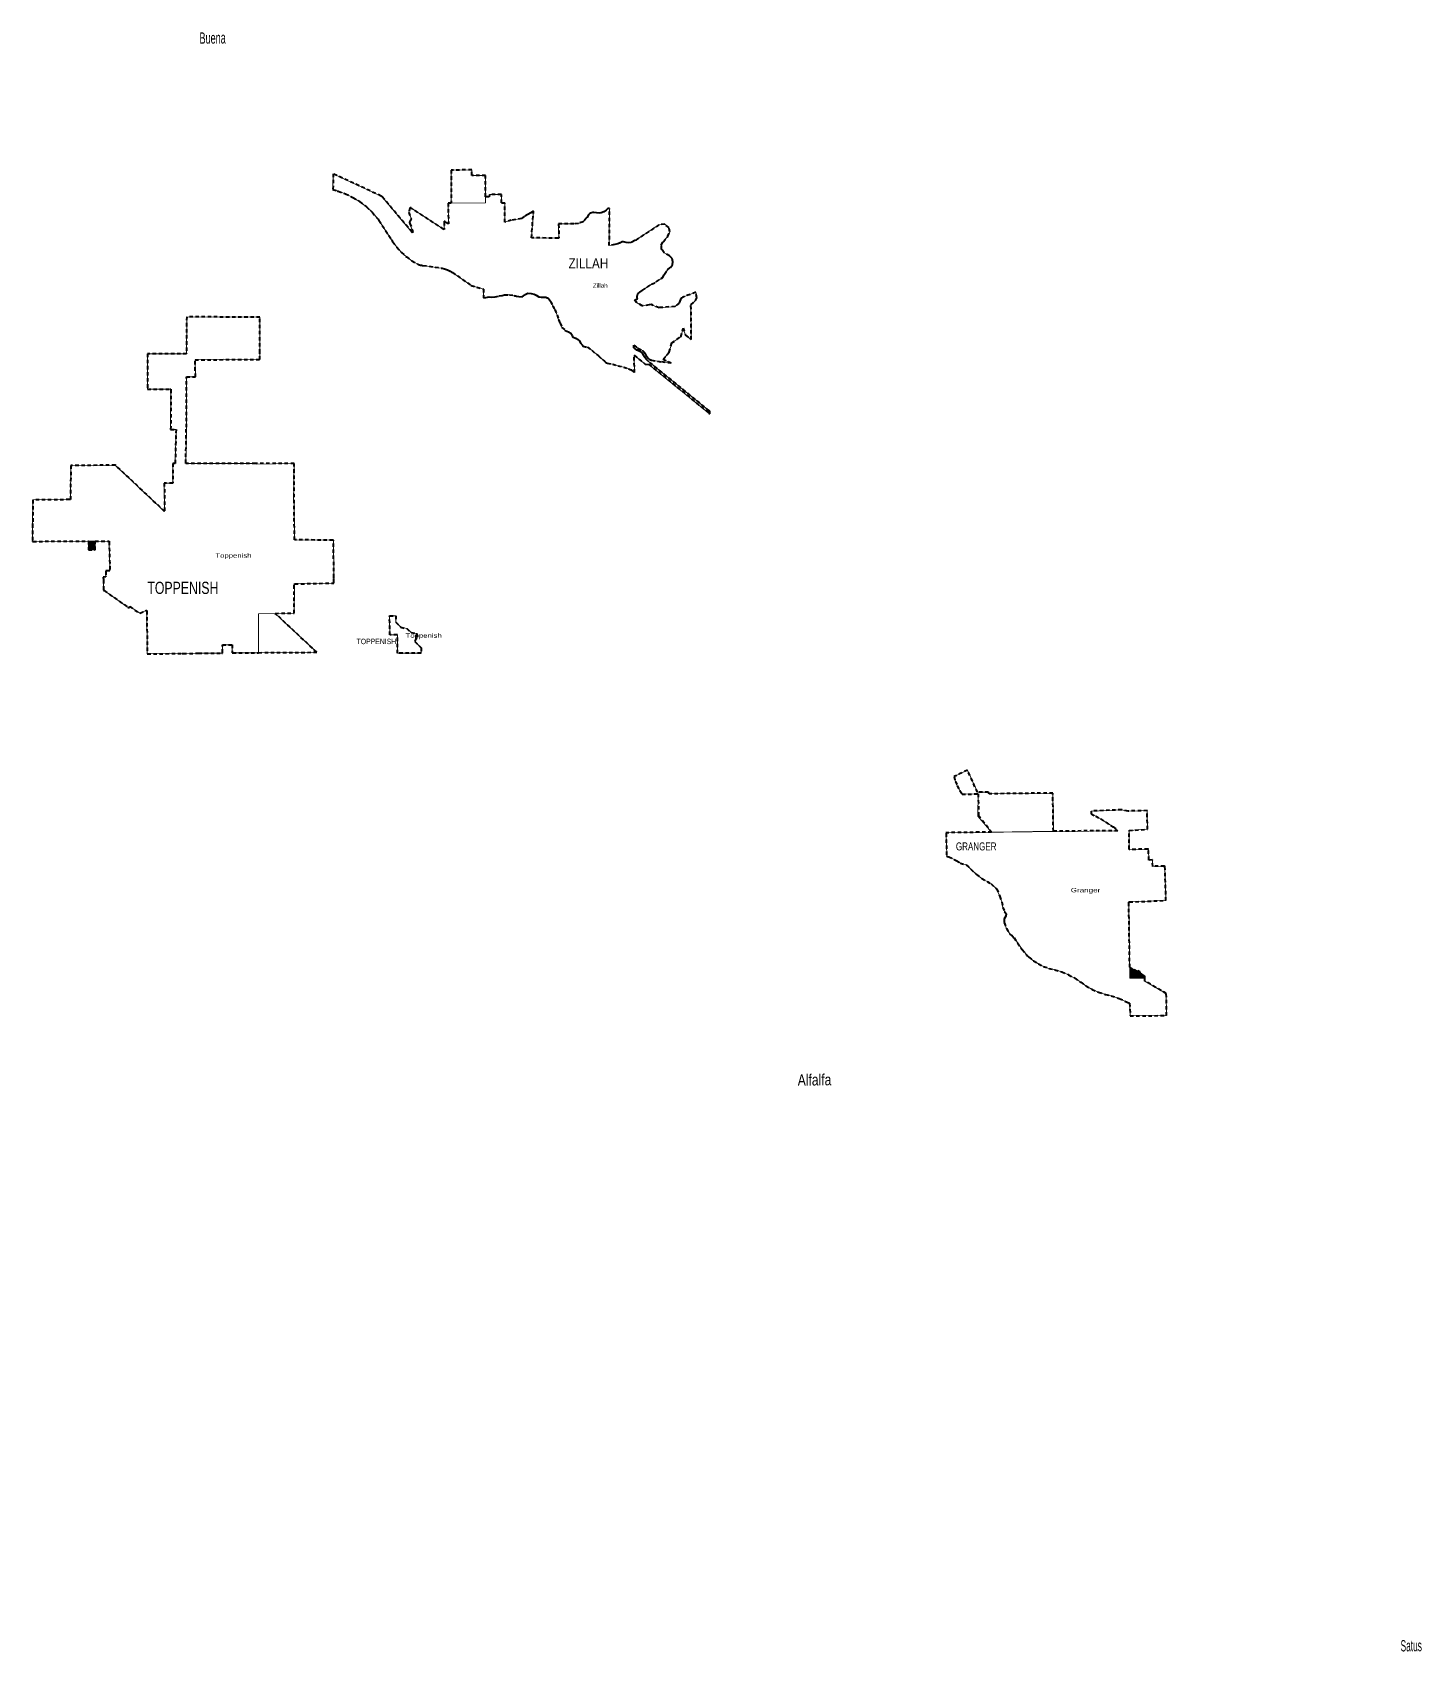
# Model space of a CAD drawing. Header units: feet. Extents: x -903180 to 1023491, y -707744 to 564635.
# Drawn here: x 168418 to 217567, y -449387 to -392093 of the extents above; entities that cross this region are included whole.
import ezdxf
from ezdxf.enums import TextEntityAlignment as Align

# ---------------------------------------------------------------- set-up
doc = ezdxf.new("R2010")
doc.units = ezdxf.units.FT
doc.header["$LTSCALE"] = 80
doc.linetypes.add('SHORT_DASHED', pattern=[2.7, 1.5, -1.2])
doc.layers.add('13', color=7, linetype='SHORT_DASHED', lineweight=40)
doc.layers.add('58', color=7, linetype='Continuous', lineweight=13)
for name, color, linetype in [('14', 7, 'Continuous'), ('16', 7, 'Continuous'), ('36', 7, 'Continuous')]:
    doc.layers.add(name, color=color, linetype=linetype)

msp = doc.modelspace()

# ---------------------------------------------------------------- hatches: boundary and pattern name
at = {"layer": '58'}
for points in [[(170398.37, -410405.69), (170400.67, -410095.26), (170640.68, -410094.31), (170638.38, -410404.35)], [(207240.52, -425169.38), (207499.08, -425318.15), (207573.28, -425295.16), (207625.63, -425382.12), (207775.74, -425481.68), (207772.61, -425563.32), (207249.47, -425559.75)]]:
    msp.add_hatch(color=256, dxfattribs=at).paths.add_polyline_path(points)

# ---------------------------------------------------------------- linework, layer by layer
at = {"layer": '13'}
for p, q in [((184453.35, -397907.74), (184453.11, -397153.12)), ((179754.81, -397931.08), (180003.56, -398084.76)), ((184581.95, -397908.89), (184453.35, -397907.74)), ((185012.64, -398127.86), (185135.59, -398125.01)), ((185137.1, -398805.61), (185135.59, -398125.01)), ((189777.22, -399440.39), (189773.41, -399444.16)), ((189716.42, -404132.95), (189710.13, -403519.29)), ((191022.28, -403796.88), (190648.01, -403748.85)), ((191022.28, -403796.88), (190728.25, -403665.97)), ((170928.31, -411455.01), (170929.43, -411475.01))]:
    msp.add_line(p, q, dxfattribs=at)
for points in [[(184453.11, -397153.12), (183961.87, -397153.12), (183962.45, -396955.37), (183236.01, -396968.85), (183238.58, -398131.34), (183127.54, -398132.52), (183136.63, -398845.48), (183136.91, -398868.09), (183112.72, -398853.03), (183011.33, -398789.94), (182991.33, -398777.49), (182991.33, -398801.91), (182991.33, -399047.08), (182991.33, -399072.11), (182963.59, -399054.08), (181803.31, -398300.13), (181782.34, -398286.5), (181776.81, -398307.13), (181735.18, -398462.5), (181824.36, -398707.52), (181765.11, -398810.14), (181760.11, -398818.81), (181771.51, -398850.14), (181868.44, -399116.45), (181875.85, -399136.81), (181869.96, -399156.45), (181868.23, -399162.2), (181862.36, -399181.76), (181845.95, -399162.2), (180794.15, -397908.72), (180782.53, -397894.87), (180757.37, -397883.2), (179056.2, -397094.01), (179052.82, -397654.44), (179196.1, -397699.36), (179215.94, -397705.58), (179236.1, -397712.8), (179491.36, -397804.24), (179754.81, -397931.08)], [(180003.56, -398084.76), (180234.89, -398263.61), (180446.25, -398465.65), (180635.33, -398688.68), (180646.08, -398703.02), (180663.39, -398726.12), (180674.41, -398743.02), (181122.08, -399429.78), (181135.51, -399450.37), (181147.77, -399469.78), (181168.21, -399502.11), (181310.23, -399697.34), (181471.88, -399876.65), (181651.39, -400038.08), (181846.79, -400179.87), (182028.52, -400284.65), (182064.31, -400305.28), (182068.52, -400306.7), (182072.45, -400308.02), (182143.79, -400326.55), (182196.68, -400334.5), (182206.16, -400335.93), (182236.68, -400340.27), (182877.63, -400431.4), (182904.36, -400435.2), (182917.63, -400438.34), (183003.5, -400458.67), (183105.89, -400494.58), (183203.96, -400540.99), (183237.62, -400560.45), (183260.3, -400573.56), (183277.62, -400585.68), (183938.34, -401048.12), (184380.97, -401176.02), (184375.08, -401483.34), (184460.48, -401474.63), (184572.47, -401452.65), (184675.04, -401466.94), (184791.11, -401448.9), (184935.02, -401416.35), (185041.07, -401398.47), (185114.98, -401379.15), (185297.54, -401378.03), (185467.6, -401401.51), (185487.6, -401409.9), (185507.6, -401416.27), (185543.39, -401427.68), (185625.92, -401432.79), (185742.53, -401446.59), (185847.38, -401366.35), (185950.89, -401322.24), (186067.43, -401332.04), (186174.13, -401352.07), (186245.18, -401396.85), (186336.39, -401447.26), (186422.84, -401457.64), (186519.18, -401459.8), (186585.48, -401464.55), (186635.78, -401482.33), (186651.41, -401487.85), (186672, -401513.24), (186752.06, -401611.98), (186828.89, -401767.18), (186895.35, -401902.49), (186984.81, -402093.59), (187025.66, -402257.42), (187083.96, -402384.84), (187150.59, -402530.18), (187268.73, -402636.51), (187383.9, -402684.7), (187462.96, -402733.51), (187516.35, -402806.84), (187523.33, -402864.92), (187642.51, -402913.04), (187723.51, -402957.8), (187764.3, -402997.24), (187828.35, -403108.51), (187840.23, -403124.46), (187853.06, -403141.68), (187875.13, -403163.51), (187905, -403193.05), (188055, -403235.05), (188217, -403351.05), (188445, -403539.05), (188655, -403731.05), (188700.69, -403769.56), (188723.22, -403788.54), (188740.69, -403791.18), (188752.65, -403792.98), (188949.92, -403831.74), (189127.46, -403890.91), (189338.87, -403935.45), (189504.38, -403994.83), (189605.41, -404037.25), (189716.42, -404132.95)], [(185012.64, -398127.86), (185009.53, -397827.88), (184584.53, -397828.93), (184581.95, -397908.89)], [(189773.41, -399444.16), (189736.03, -399459.89), (189614.1, -399518.58), (189599.56, -399526.34), (189493.8, -399542.77), (189421.36, -399528.98), (189330.46, -399500.76), (189277.8, -399503.84), (189245.29, -399515.67), (189209, -399541.31), (189125.03, -399573.66), (189028.11, -399601.75), (188827.61, -399633.39), (188839.92, -398346.06), (188840.14, -398322.7), (188820.11, -398323.26), (188776.98, -398324.47), (188722.81, -398384.35), (188632.38, -398448.26), (188542.66, -398478.12), (188472.9, -398485.85), (188377.36, -398474.84), (188285.16, -398466.05), (188271.25, -398465.35), (188245.16, -398471.44), (188163.7, -398490.43), (188140.55, -398502.33), (188097.08, -398551.19), (188015.45, -398672.65), (187902.54, -398794.38), (187738.8, -398855.96), (187581.08, -398864.89), (187056.44, -398870.16), (187036.44, -398870.36), (187036.62, -398890.91), (187040.73, -399353.24), (187040.92, -399374.17), (187020.91, -399373.96), (186071.78, -399364.25), (186149.02, -398419.98), (186051.71, -398475.68), (185946.33, -398533.67), (185815.18, -398610.16), (185717.97, -398676.03), (185510, -398717.71), (185361.93, -398742.32), (185137.1, -398805.61)], [(190728.25, -403665.97), (190945, -403406.05), (191038, -403083.05), (191355, -402864.05), (191446, -402554.05), (191522, -402801.05), (191729, -402962.05), (191718, -401730.05), (191882, -401577.05), (191921, -401486.05), (191890.34, -401289.26), (191490.36, -401436.46), (191425.89, -401458.89), (191392.4, -401487.54), (191352.22, -401549.53), (191299.52, -401673.56), (191154.37, -401789.15), (190588.55, -401833.72), (190383.51, -401758.15), (190318.14, -401721.85), (190240.9, -401732.53), (189992.11, -401771.73), (189795.29, -401647.01), (189734.15, -401558.75), (189820.9, -401517.94), (189817, -401476.05), (189817, -401428.05), (189827, -401385.05), (189853, -401336.05), (189907, -401282.05), (189991.08, -401225.62), (190326.7, -401006.35), (190491.7, -400922.13), (190720.71, -400761.2), (190780.28, -400644.02), (190885.57, -400489.07), (190987.6, -400410.96), (191059.76, -400313.3), (191074.12, -400212.57), (191046.2, -400082.89), (190952.37, -400000.13), (190769.25, -399887.98), (190678.68, -399770.19), (190667.43, -399625.66), (190735.36, -399499.16), (190898.79, -399307.12), (190971.33, -399147.93), (190935.2, -399002.25), (190787.11, -398878.38), (190585.43, -398907.82), (189817.22, -399406.72), (189799.74, -399418.07), (189777.22, -399440.39)], [(177675.48, -407347.23), (176318.61, -407347.9), (173864.88, -407348.82), (173844.87, -407348.83), (173845.19, -407327.96), (173864.53, -406066.3), (173869.73, -404281.17), (174184.22, -404280.59), (174178.28, -403678.63), (176462.59, -403665.49), (176463.18, -403464.96), (176463.3, -403424.96), (176466.96, -402168.65), (173875.91, -402159.89), (173872.12, -403461.78), (172490.46, -403464.38), (172486.8, -404715.09), (173294.14, -404713.57), (173318.51, -404713.52), (173318.39, -404733.53), (173309.29, -406141.47), (173500.51, -406142.51), (173470.89, -407328.06), (173470.36, -407349.45), (173450.39, -407349.5), (173380.85, -407349.69), (173382.87, -408041.33), (173083.88, -408038.45), (173096.67, -409041.44), (171351.82, -407404.09), (169781.16, -407421.1), (169760.62, -408605.42), (169760.28, -408625.37), (169735.23, -408625.61), (168431.32, -408638.23), (168427.48, -409467.97), (168426.05, -409487.97), (168425.78, -409507.97), (168418.03, -410083.12), (168417.76, -410103.13), (168437.76, -410103.06), (170400.67, -410095.26), (170398.37, -410405.69), (170638.38, -410404.35), (170640.68, -410094.31), (171131.54, -410094.94), (171132.08, -410114.95), (171159.88, -411141), (171035.72, -411141.59), (171016.41, -411141.68), (171016.2, -411161.68), (171014.22, -411343.26), (171014.01, -411363.24), (170992.02, -411363.48), (170943.99, -411364.01), (170925.85, -411364.21), (170926.39, -411384.23), (170927.77, -411435.01), (170928.31, -411455.01)], [(192382.98, -405589.45), (192383.85, -405569.05), (192385, -405542.05), (192385, -405518.05), (192385, -405494.54), (192365, -405478.32), (190203.04, -403724.91), (190192.56, -403716.41), (190164.95, -403688.69), (190131.66, -403655.27), (190128.49, -403651.75), (190096.87, -403612.33), (190069.55, -403569.82), (190046.82, -403524.69), (190042.48, -403514.79), (190029.77, -403490.76), (190014.62, -403468.19), (189997.19, -403447.33), (189977.67, -403428.4), (189956.29, -403411.62), (189933.27, -403397.16), (189903.69, -403380.5), (189804, -403333.05), (189701.07, -403252.4), (189698.18, -403155.67), (189843.01, -403271.75), (189999.02, -403352.2), (190024.05, -403370.47), (190064.44, -403409.05), (190087.65, -403443.87), (190113.49, -403491), (190137.33, -403537.37), (190163.12, -403576.64), (190207.76, -403621.29), (190236.32, -403652.23), (190264.23, -403670.85), (190280.43, -403677.24), (190299.01, -403683.17), (190320.43, -403687.2), (190648.01, -403748.85)], [(189710.13, -403519.29), (190100.98, -403835.88), (190227.72, -403841.49)], [(190227.72, -403841.49), (192363, -405573.25), (192382.98, -405589.45)], [(172484, -414083.04), (173714.57, -414070.66), (173734.57, -414070.46), (173754.57, -414068.81), (174295.68, -414063.14), (175120.38, -414054.53), (175148.9, -414054.23), (175148.68, -414034.32), (175145.79, -413764.95), (175488.72, -413763.72), (175489.4, -414030.68), (175489.45, -414050.67), (175508.73, -414050.47), (176419.85, -414040.95), (178479.83, -414027.17), (177010.44, -412650.42), (177679.53, -412640.68), (177685.14, -411626.45), (177685.25, -411606.41), (177703.14, -411606.07), (179058.5, -411580.19), (179078.5, -411579.81), (179078.52, -411559.91), (179078.65, -411414.55), (179078.31, -411394.55), (179078.25, -411374.55), (179074.43, -410081.48), (179074.37, -410060.88), (179054.37, -410060.7), (177687.26, -410048.45), (177675.48, -407347.23)], [(170929.43, -411475.01), (170937.97, -411811.49), (170938.44, -411829.89), (170958.48, -411844.03), (171808.25, -412443.39), (171827.96, -412457.29), (171844.9, -412436.94), (171864.78, -412413.06), (172222.04, -412647.21), (172441.73, -412553.3), (172462.28, -412544.52), (172462.56, -412564.75), (172484, -414083.04)], [(204537.78, -420359.03), (204520.62, -419009.11), (202271.56, -419034.78), (202244.68, -418975.08), (201851.88, -418979.56), (201499.19, -418196.22), (201028.53, -418420.09), (201072.42, -418600.11), (201136.27, -418752.61), (201231.15, -418920.48), (201310.49, -419045.75), (201880.79, -419039.24), (201890.4, -419795.3), (202353.21, -420390.73), (200759.05, -420411.51), (200739.97, -420411.74), (200740.56, -420431.75), (200764.32, -421229.88), (200764.92, -421249.93), (200784.58, -421252.89), (200835.64, -421260.56), (201103.88, -421391.86), (201251.18, -421483.56), (201454.75, -421552.89), (201820.42, -421886.66), (202006.16, -422026.41), (202335.03, -422219.7), (202533.05, -422409.62), (202644.78, -422664.28), (202712, -422860.88), (202749.04, -423059.64), (202814.02, -423199.99), (202864.65, -423278.11), (202860.99, -423368.56), (202802.98, -423457.27), (202797.5, -423593.94), (202880.86, -423800.51), (203014.58, -424016.88), (203042.86, -424040.86), (203064.98, -424036.73), (203147.88, -424130.76), (203433.38, -424549.34), (203570.88, -424705.4), (203581.55, -424721.56), (203593.2, -424739.2), (203614.76, -424759.24), (203674.7, -424814.95), (203835.3, -424941.98), (204008.3, -425051.53), (204191.8, -425142.39), (204383.79, -425213.58), (204582.17, -425264.31), (204587.94, -425265.69), (204833.56, -425338.69), (205070.2, -425436.96), (205295.27, -425559.42), (205506.31, -425704.75), (205685.89, -425831.16), (205906.69, -425956.34), (206139.37, -426057.75), (206381.37, -426134.28), (206584.85, -426182.28), (206872.11, -426277.54), (207147.85, -426402.31)], [(207147.85, -426402.31), (207237.75, -426441.59), (207254.17, -426895.82), (208541.57, -426879.81), (208534.56, -426100.61), (207774.42, -425660.74), (207772.61, -425563.32), (207775.74, -425481.68), (207668.72, -425415.66), (207625.63, -425382.12), (207573.28, -425295.16), (207499.08, -425318.15), (207240.52, -425169.38), (207206.12, -422884.55), (207205.78, -422863.05), (207225.8, -422862.23), (208523.19, -422808.8), (208486.33, -421609.46), (208485.7, -421588.86), (208465.72, -421589.53), (208054.65, -421603.27), (208044.11, -421373.02), (207919.19, -421377.98), (207899.68, -421001.33), (207882.65, -420990.66), (207242.45, -421006.74), (207223.02, -421007.23), (207222.56, -420987.24), (207215.93, -420354.71), (207215.89, -420334.48), (207866.87, -420289.2), (207857, -419629.07), (207185.9, -419645.89), (206954.46, -419600.91), (205877, -419643.75), (205878.46, -419741.38), (206036.86, -419828.74), (206207.66, -419922.92), (206650.66, -420204.93), (206819.74, -420339.33), (204537.78, -420359.03)]]:
    msp.add_lwpolyline(points, dxfattribs=at)
msp.add_lwpolyline([(181331.4, -414060.92), (181329.93, -413413.92), (181058.92, -413414.98), (181057.4, -412741.97), (181275.41, -412741.13), (181275.9, -412960.13), (181451.53, -413139.53), (181660.2, -413190.61), (181821.54, -413329.16), (182014.42, -413362.6), (182013.22, -413524.6), (181944.77, -413643.37), (182166.96, -413870.32), (182167.39, -414057.69)], close=True, dxfattribs=at)
at = {"layer": '58'}
for points in [[(183238.58, -398131.34), (183236.01, -396968.85), (183962.45, -396955.37), (183961.87, -397153.12), (184453.11, -397153.12), (184453.35, -397907.74), (184453.42, -398118.38)], [(170398.37, -410405.69), (170400.67, -410095.26), (170640.68, -410094.31), (170638.38, -410404.35)], [(176411.83, -412660.97), (177010.44, -412650.42), (178479.83, -414027.17), (176419.85, -414040.95)], [(182166.96, -413870.32), (182167.39, -414057.69), (181331.4, -414060.92), (181329.93, -413413.92), (181058.92, -413414.98), (181057.4, -412741.97), (181275.41, -412741.13), (181275.9, -412960.13), (181451.53, -413139.53), (181660.2, -413190.61), (181821.54, -413329.16), (182014.42, -413362.6), (182013.22, -413524.6), (181944.77, -413643.37)], [(204537.78, -420359.03), (202353.21, -420390.73), (201868.54, -419827.22), (201880.79, -419039.24), (201310.49, -419045.75), (201231.15, -418920.48), (201136.27, -418752.61), (201072.42, -418600.11), (201028.53, -418420.09), (201499.19, -418196.22), (201851.88, -418979.56), (202244.68, -418975.08), (202271.56, -419034.78), (204520.62, -419009.11)], [(207147.85, -426402.31), (207237.75, -426441.59), (207254.17, -426895.82), (208541.57, -426879.81), (208534.56, -426100.61), (207774.42, -425660.74), (207772.61, -425563.32), (207249.47, -425559.75), (207206.12, -422884.55), (207205.78, -422863.05), (207225.8, -422862.23), (208523.19, -422808.8), (208486.33, -421609.46), (208485.7, -421588.86), (208465.72, -421589.53), (208054.65, -421603.27), (208044.11, -421373.02), (207919.19, -421377.98), (207899.68, -421001.33), (207882.65, -420990.66), (207242.45, -421006.74), (207223.02, -421007.23), (207222.56, -420987.24), (207215.93, -420354.71), (207215.72, -420334.61), (207866.87, -420289.2), (207857, -419629.07), (207185.9, -419645.89), (206954.46, -419600.91), (205877, -419643.75), (205878.46, -419741.38), (206036.86, -419828.74), (206207.66, -419922.92), (206650.66, -420204.93), (206819.74, -420339.33), (200759.05, -420411.51), (200739.97, -420411.74), (200740.56, -420431.75), (200764.32, -421229.88), (200764.92, -421249.93), (200784.58, -421252.89), (200835.64, -421260.56), (201103.88, -421391.86), (201251.18, -421483.56), (201454.75, -421552.89), (201820.42, -421886.66), (202006.16, -422026.41), (202335.03, -422219.7), (202533.05, -422409.62), (202644.78, -422664.28), (202712, -422860.88), (202749.04, -423059.64), (202814.02, -423199.99), (202864.65, -423278.11), (202860.99, -423368.56), (202802.98, -423457.27), (202797.5, -423593.94), (202880.86, -423800.51), (203014.58, -424016.88), (203042.86, -424040.86), (203064.98, -424036.73), (203147.88, -424130.76), (203433.38, -424549.34), (203570.88, -424705.4), (203581.55, -424721.56), (203593.2, -424739.2), (203614.76, -424759.24), (203674.7, -424814.95), (203835.3, -424941.98), (204008.3, -425051.53), (204191.8, -425142.39), (204383.79, -425213.58), (204582.17, -425264.31), (204587.94, -425265.69), (204833.56, -425338.69), (205070.2, -425436.96), (205295.27, -425559.42), (205506.31, -425704.75), (205685.89, -425831.16), (205906.69, -425956.34), (206139.37, -426057.75), (206381.37, -426134.28), (206584.85, -426182.28), (206872.11, -426277.54)], [(207240.52, -425169.38), (207499.08, -425318.15), (207573.28, -425295.16), (207625.63, -425382.12), (207775.74, -425481.68), (207772.61, -425563.32), (207249.47, -425559.75)]]:
    msp.add_lwpolyline(points, close=True, dxfattribs=at)
for points in [[(189421.36, -399528.98), (189330.46, -399500.76), (189277.8, -399503.84), (189245.29, -399515.67), (189209, -399541.31), (189125.03, -399573.66), (189028.11, -399601.75), (188827.61, -399633.39), (188839.92, -398346.06), (188840.14, -398322.7), (188820.11, -398323.26), (188776.98, -398324.47), (188722.81, -398384.35), (188632.38, -398448.26), (188542.66, -398478.12), (188472.9, -398485.85), (188377.36, -398474.84), (188285.16, -398466.05), (188271.25, -398465.35), (188245.16, -398471.44), (188163.7, -398490.43), (188140.55, -398502.33), (188097.08, -398551.19), (188015.45, -398672.65), (187902.54, -398794.38), (187738.8, -398855.96), (187581.08, -398864.89), (187056.44, -398870.16), (187036.44, -398870.36), (187036.62, -398890.91), (187040.73, -399353.24), (187040.92, -399374.17), (187020.91, -399373.96), (186071.78, -399364.25), (186149.02, -398419.98), (186051.71, -398475.68), (185946.33, -398533.67), (185815.18, -398610.16), (185717.97, -398676.03), (185510, -398717.71), (185361.93, -398742.32), (185137.1, -398805.61), (185135.59, -398125.01), (185012.64, -398127.86), (185009.53, -397827.88), (184584.53, -397828.93), (184581.95, -397908.89), (184453.35, -397907.74), (184453.42, -398118.38), (183127.54, -398132.52), (183136.63, -398845.48), (183136.91, -398868.09), (183112.72, -398853.03), (183011.33, -398789.94), (182991.33, -398777.49), (182991.33, -398801.91), (182991.33, -399047.08), (182991.33, -399072.11), (182963.59, -399054.08), (181803.31, -398300.13), (181782.34, -398286.5), (181776.81, -398307.13), (181735.18, -398462.5), (181824.36, -398707.52), (181765.11, -398810.14), (181760.11, -398818.81), (181771.51, -398850.14), (181868.44, -399116.45), (181875.85, -399136.81), (181869.96, -399156.45), (181868.23, -399162.2), (181862.36, -399181.76), (181845.95, -399162.2), (180794.15, -397908.72), (180782.53, -397894.87), (180757.37, -397883.2), (179056.2, -397094.01), (179052.82, -397654.44), (179196.1, -397699.36), (179215.94, -397705.58), (179236.1, -397712.8), (179491.36, -397804.24), (179754.81, -397931.08), (180003.56, -398084.76), (180234.89, -398263.61), (180446.25, -398465.65), (180635.33, -398688.68), (180646.08, -398703.02), (180663.39, -398726.12), (180674.41, -398743.02), (181122.08, -399429.78), (181135.51, -399450.37), (181147.77, -399469.78), (181168.21, -399502.11), (181310.23, -399697.34), (181471.88, -399876.65), (181651.39, -400038.08), (181846.79, -400179.87)], [(192382.98, -405589.45), (192383.85, -405569.05), (192385, -405542.05), (192385, -405518.05), (192385, -405494.54), (192365, -405478.32), (190203.04, -403724.91), (190192.56, -403716.41), (190164.95, -403688.69), (190131.66, -403655.27), (190128.49, -403651.75), (190096.87, -403612.33), (190069.55, -403569.82), (190046.82, -403524.69), (190042.48, -403514.79), (190029.77, -403490.76), (190014.62, -403468.19), (189997.19, -403447.33), (189977.67, -403428.4), (189956.29, -403411.62), (189933.27, -403397.16), (189903.69, -403380.5), (189804, -403333.05), (189701.07, -403252.4), (189698.18, -403155.67), (189843.01, -403271.75), (189999.02, -403352.2), (190024.05, -403370.47), (190064.44, -403409.05), (190087.65, -403443.87), (190113.49, -403491), (190137.33, -403537.37), (190163.12, -403576.64), (190207.76, -403621.29), (190236.32, -403652.23), (190264.23, -403670.85), (190280.43, -403677.24), (190299.01, -403683.17), (190320.43, -403687.2), (190648.01, -403748.85), (191022.28, -403796.88), (190728.25, -403665.97), (190945, -403406.05), (191038, -403083.05), (191355, -402864.05), (191446, -402554.05), (191522, -402801.05), (191729, -402962.05), (191718, -401730.05), (191882, -401577.05), (191921, -401486.05), (191890.34, -401289.26), (191490.36, -401436.46), (191425.89, -401458.89), (191392.4, -401487.54), (191352.22, -401549.53), (191299.52, -401673.56), (191154.37, -401789.15), (190588.55, -401833.72), (190383.51, -401758.15), (190318.14, -401721.85), (190240.9, -401732.53), (189992.11, -401771.73), (189795.29, -401647.01), (189734.15, -401558.75), (189820.9, -401517.94), (189817, -401476.05), (189817, -401428.05), (189827, -401385.05), (189853, -401336.05), (189907, -401282.05), (189991.08, -401225.62), (190326.7, -401006.35), (190491.7, -400922.13), (190720.71, -400761.2), (190780.28, -400644.02), (190885.57, -400489.07), (190987.6, -400410.96), (191059.76, -400313.3), (191074.12, -400212.57), (191046.2, -400082.89), (190952.37, -400000.13), (190769.25, -399887.98), (190678.68, -399770.19), (190667.43, -399625.66), (190735.36, -399499.16), (190898.79, -399307.12), (190971.33, -399147.93), (190935.2, -399002.25), (190787.11, -398878.38), (190585.43, -398907.82), (189817.22, -399406.72), (189799.74, -399418.07), (189777.22, -399440.39), (189773.41, -399444.16), (189736.03, -399459.89), (189614.1, -399518.58), (189599.56, -399526.34), (189493.8, -399542.77), (189421.36, -399528.98)], [(181846.79, -400179.87), (182028.52, -400284.65), (182064.31, -400305.28), (182068.52, -400306.7), (182072.45, -400308.02), (182143.79, -400326.55), (182196.68, -400334.5), (182206.16, -400335.93), (182236.68, -400340.27), (182877.63, -400431.4), (182904.36, -400435.2), (182917.63, -400438.34), (183003.5, -400458.67), (183105.89, -400494.58), (183203.96, -400540.99), (183237.62, -400560.45), (183260.3, -400573.56), (183277.62, -400585.68), (183938.34, -401048.12), (184380.97, -401176.02), (184375.08, -401483.34), (184460.48, -401474.63), (184572.47, -401452.65), (184675.04, -401466.94), (184791.11, -401448.9), (184935.02, -401416.35), (185041.07, -401398.47), (185114.98, -401379.15), (185297.54, -401378.03), (185467.6, -401401.51), (185487.6, -401409.9), (185507.6, -401416.27), (185543.39, -401427.68), (185625.92, -401432.79), (185742.53, -401446.59), (185847.38, -401366.35), (185950.89, -401322.24), (186067.43, -401332.04), (186174.13, -401352.07), (186245.18, -401396.85), (186336.39, -401447.26), (186422.84, -401457.64), (186519.18, -401459.8), (186585.48, -401464.55), (186635.78, -401482.33), (186651.41, -401487.85), (186672, -401513.24), (186752.06, -401611.98), (186828.89, -401767.18), (186895.35, -401902.49), (186984.81, -402093.59), (187025.66, -402257.42), (187083.96, -402384.84), (187150.59, -402530.18), (187268.73, -402636.51), (187383.9, -402684.7), (187462.96, -402733.51), (187516.35, -402806.84), (187523.33, -402864.92), (187642.51, -402913.04), (187723.51, -402957.8), (187764.3, -402997.24), (187828.35, -403108.51), (187840.23, -403124.46), (187853.06, -403141.68), (187875.13, -403163.51), (187905, -403193.05), (188055, -403235.05), (188217, -403351.05), (188445, -403539.05), (188655, -403731.05), (188700.69, -403769.56), (188723.22, -403788.54), (188740.69, -403791.18), (188752.65, -403792.98), (188949.92, -403831.74), (189127.46, -403890.91), (189338.87, -403935.45), (189504.38, -403994.83), (189605.41, -404037.25), (189716.42, -404132.95), (189710.13, -403519.29), (190100.98, -403835.88), (190227.72, -403841.49), (192363, -405573.25), (192382.98, -405589.45)], [(172484, -414083.04), (172462.56, -412564.75), (172462.28, -412544.52), (172441.73, -412553.3), (172222.04, -412647.21), (171864.78, -412413.06), (171844.9, -412436.94), (171827.96, -412457.29), (171808.25, -412443.39), (170958.48, -411844.03), (170938.44, -411829.89), (170937.97, -411811.49), (170929.43, -411475.01), (170928.31, -411455.01), (170927.77, -411435.01), (170926.39, -411384.23), (170925.85, -411364.21), (170943.99, -411364.01), (170992.02, -411363.48), (171014.01, -411363.24), (171014.22, -411343.26), (171016.2, -411161.68), (171016.41, -411141.68), (171035.72, -411141.59), (171159.88, -411141), (171132.08, -410114.95), (171131.54, -410094.94), (171109.02, -410095.01), (168437.76, -410103.06), (168417.76, -410103.13), (168418.03, -410083.12), (168425.78, -409507.97), (168426.05, -409487.97), (168427.48, -409467.97), (168431.32, -408638.23), (169735.23, -408625.61), (169760.28, -408625.37), (169760.62, -408605.42), (169781.16, -407421.1), (171351.82, -407404.09), (173096.67, -409041.44), (173083.88, -408038.45), (173382.87, -408041.33), (173380.85, -407349.69), (173450.39, -407349.5), (173470.36, -407349.45), (173470.89, -407328.06), (173500.51, -406142.51), (173309.29, -406141.47), (173318.39, -404733.53), (173318.51, -404713.52), (173294.14, -404713.57), (172486.8, -404715.09), (172490.46, -403464.38), (173872.12, -403461.78), (173875.91, -402159.89), (176466.96, -402168.65), (176463.3, -403424.96), (176463.18, -403464.96), (176462.59, -403665.49), (174178.28, -403678.63), (174184.22, -404280.59), (173869.73, -404281.17), (173864.53, -406066.3), (173845.19, -407327.96), (173844.87, -407348.83), (173864.88, -407348.82), (176318.61, -407347.9), (176338.87, -407347.89), (176339.17, -407367.89), (177675.48, -407347.23), (177660.89, -408726.05), (177681.49, -408725.71), (177687.26, -410048.45), (179054.37, -410060.7), (179074.37, -410060.88), (179074.43, -410081.48), (179078.25, -411374.55), (179078.31, -411394.55), (179078.65, -411414.55), (179078.52, -411559.91), (179078.5, -411579.81), (179058.5, -411580.19), (177703.14, -411606.07), (177685.25, -411606.41), (177685.14, -411626.45), (177679.53, -412640.68), (176411.83, -412660.97), (176419.85, -414040.95), (175508.73, -414050.47), (175489.45, -414050.67), (175489.4, -414030.68), (175488.72, -413763.72), (175145.79, -413764.95), (175148.68, -414034.32), (175148.9, -414054.23), (175120.38, -414054.53), (174295.68, -414063.14), (173754.57, -414068.81)], [(173754.57, -414068.81), (173734.57, -414070.46), (173714.57, -414070.66), (172484, -414083.04)]]:
    msp.add_lwpolyline(points, dxfattribs=at)

# ---------------------------------------------------------------- texts
at = {"layer": '14'}
for s, height, width, p in [('ZILLAH', 365.1, 0.85, (188087.66, -400447.46)), ('TOPPENISH', 433.5, 0.75, (173741.7, -411964.83)), ('TOPPENISH', 192.9, 0.75, (180587.92, -413739.33))]:
    msp.add_text(s, height=height, dxfattribs=dict(at, width=width)).set_placement(p, align=Align.CENTER)
at = {"layer": '14', "width": 0.75}
msp.add_text('GRANGER', height=283.2, dxfattribs=at).set_placement((201091.21, -421037.59))
at = {"layer": '16'}
for s, width, p in [('Buena', 0.6, (174332.44, -392495.24)), ('Alfalfa', 0.8, (195496.19, -429361.48)), ('Satus', 0.55, (216825.4, -449381.43))]:
    msp.add_text(s, height=400, rotation=0.63, dxfattribs=dict(at, width=width)).set_placement(p)
at = {"layer": '36'}
msp.add_text('Zillah', height=157.5, dxfattribs=at).set_placement((188248.53, -401129.78))
for s, width, p in [('Toppenish', 1.3, (174893, -410681)), ('Toppenish', 1.3, (181621.76, -413515.8)), ('Granger', 1.35, (205155.03, -422521.32))]:
    msp.add_text(s, height=157.5, dxfattribs=dict(at, width=width)).set_placement(p)

doc.saveas('drawing.dxf')
